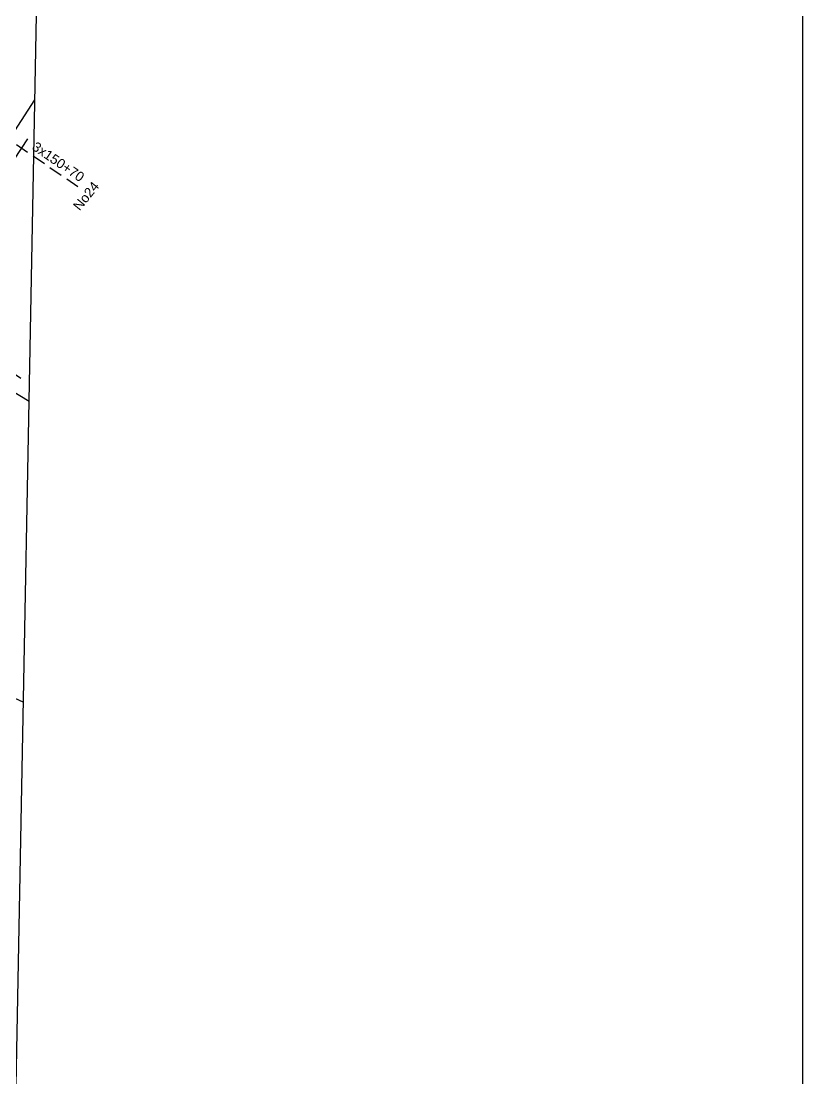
# Model space of a CAD drawing. Header units: millimetres. Extents: x 1421 to 10994, y 848 to 1896.
# Drawn here: x 10847.2 to 10993.8, y 1371.5 to 1569.9 of the extents above; entities that cross this region are included whole.
import ezdxf
from ezdxf.enums import TextEntityAlignment as Align

# ---------------------------------------------------------------- set-up
doc = ezdxf.new("R2010")
doc.units = ezdxf.units.MM
doc.linetypes.add('DASHED', pattern=[19.05, 12.7, -6.35])
for name, color, linetype, lineweight in [('3x150+70', 7, 'Continuous', 30), ('3x70+54.6+25 AL', 7, 'SYN_LINE', 30), ('Άγνωστα', 7, 'Continuous', 30)]:
    doc.layers.add(name, color=color, linetype=linetype, lineweight=lineweight)
doc.layers.add('TEXT ΚΑΛΩΔΙΩΝ', color=7, linetype='Continuous')
doc.layers.add('Υπόβαθρο ΔΕΗ', color=7, linetype='Continuous')
doc.styles.add('arial', font='arial.ttf', dxfattribs={"height": 3})
doc.styles.get("Standard").update_dxf_attribs({"font": 'arial.ttf', "height": 1.8})
doc.linetypes.add('SYN_LINE', pattern='A,0.5,-0.0001,["/\\/\\/\\/",Standard,S=0.1,R=0,X=0,Y=-0.05],-0.25', length=0.7501)

msp = doc.modelspace()

# ---------------------------------------------------------------- linework, layer by layer
at = {"layer": '3x150+70', "color": 30, "linetype": 'DASHED', "lineweight": -3, "ltscale": 0.2}
msp.add_lwpolyline([(10857.8, 1538.81), (10845.9, 1546.94), (10841, 1539.11, 0.835643), (10839.82, 1537.85, -1.309228)], format="xyb", dxfattribs=at)
at = {"layer": '3x70+54.6+25 AL', "color": 30, "linetype": 'SYN_LINE', "lineweight": -3, "ltscale": 15}
msp.add_lwpolyline([(10796.4, 1470.99), (10812.42, 1498.61), (10824.62, 1516.41), (10838.42, 1537.67), (10849.75, 1555.12)], dxfattribs=at)
at = {"layer": '3x70+54.6+25 AL', "color": 2, "linetype": 'SYN_LINE', "lineweight": -3, "ltscale": 15}
msp.add_lwpolyline([(10826.5, 1515.1), (10839.54, 1504.13), (10848.68, 1498.62)], dxfattribs=at)
at = {"layer": '3x70+54.6+25 AL', "color": 173, "linetype": 'SYN_LINE', "lineweight": -3, "ltscale": 15}
msp.add_lwpolyline([(10772.6, 1483.56), (10795.24, 1468.94), (10821.53, 1454.25), (10847.61, 1442.16)], dxfattribs=at)
at = {"layer": 'Υπόβαθρο ΔΕΗ', "lineweight": -3, "ltscale": 15}
for points in [[(10993.76, 1895.53), (8825.35, 1895.54), (8825.27, 848.33), (10993.76, 848.32)], [(10855.44, 1855.69), (8838.35, 1855.69), (8838.27, 861.33), (10836.6, 861.33)]]:
    msp.add_lwpolyline(points, close=True, dxfattribs=at)
at = {"layer": 'Υπόβαθρο ΔΕΗ', "lineweight": -3, "ltscale": 0.1}
msp.add_lwpolyline([(10848.37, 1547.79), (10827.55, 1516.18), (10847.08, 1502.89)], dxfattribs=at)

# ---------------------------------------------------------------- texts
at = {"layer": 'TEXT ΚΑΛΩΔΙΩΝ', "lineweight": -3, "ltscale": 15, "style": 'arial'}
msp.add_text('3x150+70', height=1.8, rotation=325.6479, dxfattribs=at).set_placement((10854.12, 1543.51), align=Align.MIDDLE_CENTER)
at = {"layer": 'Άγνωστα', "lineweight": -3, "ltscale": 0.2, "insert": (10856.74, 1535.32), "char_height": 1.8, "width": 18.6352, "attachment_point": 1, "rotation": 51, "style": 'arial'}
msp.add_mtext('\\A1;No24', dxfattribs=at)

doc.saveas('drawing.dxf')
